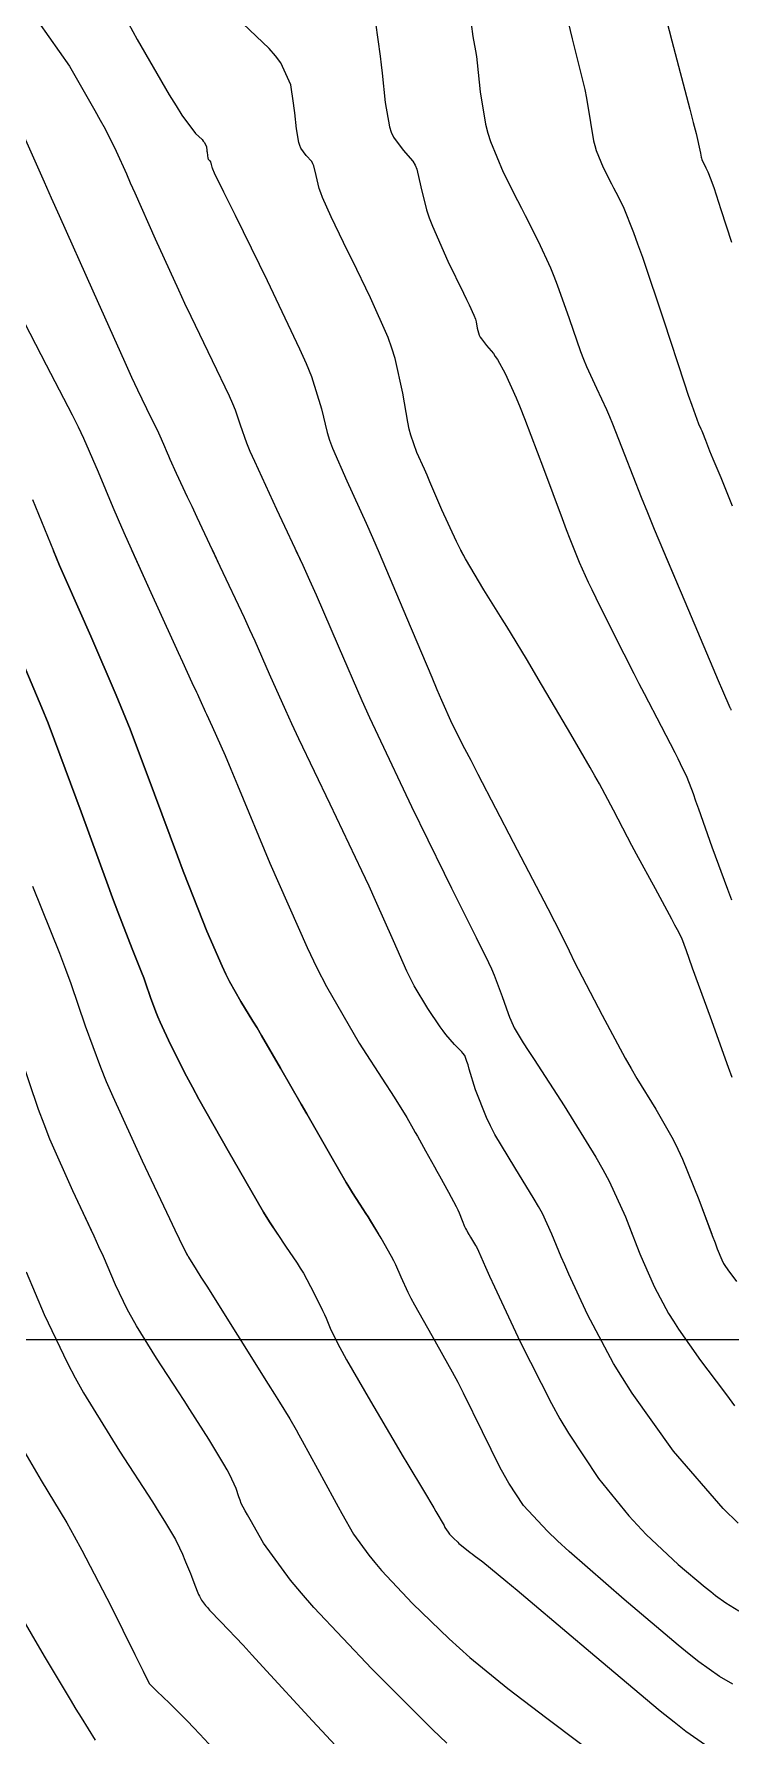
# Model space of a CAD drawing. Header units: metres. Extents: x 837117 to 838477, y 1189012 to 1191015.
# Drawn here: x 838188.9 to 838239.9, y 1189184.9 to 1189309.4 of the extents above; entities that cross this region are included whole.
import ezdxf

# ---------------------------------------------------------------- set-up
doc = ezdxf.new("R2010")
doc.units = ezdxf.units.M
doc.header["$LTSCALE"] = 0.3
doc.layers.add('COORD', color=7, linetype='Continuous', lineweight=20)
doc.layers.add('COTAS 10', color=1, linetype='Continuous')
doc.layers.add('COTAS INT', color=252, linetype='Continuous')

msp = doc.modelspace()

# ---------------------------------------------------------------- linework, layer by layer
at = {"layer": 'COORD'}
msp.add_line((837476.514, 1189213.872), (838476.514, 1189213.872), dxfattribs=at)
at = {"layer": 'COTAS 10'}
for points, elevation in [([(838240.014, 1189233.036), (838239.742, 1189233.77), (838238.41, 1189237.437), (838237.114, 1189241.04), (838236.864, 1189241.734), (838236.661, 1189242.296), (838236.323, 1189243.23), (838236.008, 1189243.828), (838235.82, 1189244.177), (838235.588, 1189244.607), (838234.386, 1189246.825), (838233.011, 1189249.374), (838232.67, 1189250.012), (838232.347, 1189250.621), (838231.323, 1189252.579), (838230.289, 1189254.509), (838229.959, 1189255.101), (838229.611, 1189255.717), (838228.196, 1189258.152), (838226.761, 1189260.577), (838226.056, 1189261.77), (838224.941, 1189263.654), (838223.848, 1189265.47), (838223.516, 1189266.01), (838223.172, 1189266.567), (838221.825, 1189268.709), (838220.485, 1189270.972), (838220.145, 1189271.603), (838219.819, 1189272.237), (838218.756, 1189274.546), (838217.883, 1189276.605), (838217.676, 1189277.082), (838217.485, 1189277.518), (838216.922, 1189278.756), (838216.483, 1189280.013), (838216.37, 1189280.461), (838216.261, 1189280.953), (838215.898, 1189283.09), (838215.331, 1189285.632), (838215.093, 1189286.379), (838214.82, 1189287.145), (838213.544, 1189290.068), (838212.184, 1189292.826), (838211.859, 1189293.489), (838211.556, 1189294.107), (838210.648, 1189295.974), (838210.016, 1189297.398), (838209.887, 1189297.737), (838209.778, 1189298.053), (838209.553, 1189298.995), (838209.385, 1189299.702), (838209.312, 1189299.869), (838209.228, 1189300.023), (838208.832, 1189300.479), (838208.434, 1189301.004), (838208.349, 1189301.202), (838208.276, 1189301.422), (838208.104, 1189302.409), (838207.983, 1189303.595), (838207.942, 1189303.941), (838207.897, 1189304.295), (838207.71, 1189305.638), (838206.972, 1189307.239), (838206.58, 1189307.755), (838206.107, 1189308.304), (838203.722, 1189310.549)], 1890), ([(838188.799, 1189275.317), (838190.325, 1189271.552), (838190.779, 1189270.475), (838191.247, 1189269.383), (838193.051, 1189265.317), (838194.92, 1189261.01), (838195.43, 1189259.767), (838195.936, 1189258.502), (838197.734, 1189253.75), (838199.399, 1189249.239), (838199.822, 1189248.125), (838200.227, 1189247.07), (838201.553, 1189243.75), (838202.673, 1189241.171), (838202.949, 1189240.583), (838203.211, 1189240.051), (838204.033, 1189238.584), (838204.923, 1189237.162), (838205.227, 1189236.658), (838205.556, 1189236.106), (838206.953, 1189233.714), (838208.464, 1189231.087), (838208.866, 1189230.388), (838209.26, 1189229.7), (838210.621, 1189227.315), (838211.745, 1189225.367), (838211.99, 1189224.955), (838212.205, 1189224.598), (838212.743, 1189223.767), (838213.196, 1189223.1), (838213.358, 1189222.846), (838213.536, 1189222.561), (838214.126, 1189221.589)], 1880), ([(838240.062, 1189188.658), (838239.074, 1189189.222), (838237.563, 1189190.31), (838236.866, 1189190.865), (838236.049, 1189191.53), (838232.093, 1189194.848), (838228.081, 1189198.357), (838227.228, 1189199.143), (838226.487, 1189199.848), (838224.742, 1189201.723), (838223.662, 1189203.373), (838223.339, 1189203.936), (838223.007, 1189204.545), (838221.723, 1189207.129), (838220.34, 1189209.959), (838219.945, 1189210.722), (838219.544, 1189211.478), (838218.056, 1189214.135), (838216.779, 1189216.377), (838216.512, 1189216.871), (838216.284, 1189217.309), (838215.772, 1189218.431), (838215.386, 1189219.332), (838215.237, 1189219.63), (838215.069, 1189219.951), (838214.311, 1189221.284), (838213.536, 1189222.561), (838213.358, 1189222.846), (838213.196, 1189223.1), (838212.743, 1189223.767), (838212.205, 1189224.598), (838211.99, 1189224.955), (838211.745, 1189225.367), (838210.621, 1189227.315), (838209.26, 1189229.7), (838208.866, 1189230.388), (838208.464, 1189231.087), (838206.953, 1189233.714), (838205.556, 1189236.106), (838205.227, 1189236.658), (838204.923, 1189237.162), (838204.033, 1189238.584), (838203.211, 1189240.051), (838202.949, 1189240.583), (838202.673, 1189241.171), (838201.553, 1189243.75), (838200.227, 1189247.07), (838199.822, 1189248.125), (838199.399, 1189249.239), (838197.734, 1189253.75), (838195.936, 1189258.502), (838195.43, 1189259.767), (838194.92, 1189261.01), (838193.051, 1189265.317), (838191.247, 1189269.383), (838190.779, 1189270.475), (838190.325, 1189271.552), (838190.31, 1189271.589)], 1880), ([(838240.014, 1189233.036), (838239.742, 1189233.77), (838238.41, 1189237.437), (838237.114, 1189241.04), (838236.864, 1189241.734), (838236.661, 1189242.296), (838236.323, 1189243.23), (838236.008, 1189243.828), (838235.82, 1189244.177), (838235.588, 1189244.607), (838234.386, 1189246.825), (838233.011, 1189249.374), (838232.67, 1189250.012), (838232.347, 1189250.621), (838231.323, 1189252.579), (838230.289, 1189254.509), (838229.959, 1189255.101), (838229.611, 1189255.717), (838228.196, 1189258.152), (838226.761, 1189260.577), (838226.056, 1189261.77), (838224.941, 1189263.654), (838223.848, 1189265.47), (838223.516, 1189266.01), (838223.172, 1189266.567), (838221.825, 1189268.709), (838220.485, 1189270.972), (838220.153, 1189271.589)], 1890), ([(838187.547, 1189206.775), (838189.417, 1189203.55), (838191.304, 1189200.454), (838191.852, 1189199.485), (838192.41, 1189198.467), (838194.519, 1189194.389), (838196.277, 1189190.845), (838196.614, 1189190.165), (838196.887, 1189189.614), (838197.331, 1189188.713), (838197.57, 1189188.46), (838197.714, 1189188.32), (838197.891, 1189188.148), (838198.809, 1189187.273), (838200.135, 1189185.955), (838200.569, 1189185.505), (838201.032, 1189185.018), (838202.948, 1189182.95)], 1870)]:
    msp.add_lwpolyline(points, dxfattribs=dict(at, elevation=elevation))
at = {"layer": 'COTAS INT'}
for points, elevation in [([(838194.225, 1189313.068), (838196.464, 1189308.942), (838198.803, 1189304.911), (838199.299, 1189304.101), (838199.729, 1189303.422), (838200.732, 1189302.076), (838201.202, 1189301.634), (838201.295, 1189301.526), (838201.372, 1189301.424), (838201.517, 1189301.109), (838201.554, 1189300.845), (838201.563, 1189300.776), (838201.571, 1189300.707), (838201.595, 1189300.474), (838201.629, 1189300.28), (838201.643, 1189300.236), (838201.66, 1189300.198), (838201.738, 1189300.094), (838201.816, 1189300.005), (838201.832, 1189299.974), (838201.847, 1189299.941), (838201.88, 1189299.802), (838201.924, 1189299.617), (838201.946, 1189299.555), (838201.971, 1189299.488), (838202.095, 1189299.208), (838202.782, 1189297.812), (838203.162, 1189297.042), (838203.625, 1189296.105), (838205.98, 1189291.338), (838208.347, 1189286.335), (838208.817, 1189285.25), (838209.207, 1189284.295), (838209.944, 1189281.932), (838210.356, 1189280.207), (838210.541, 1189279.654), (838210.756, 1189279.069), (838211.791, 1189276.684), (838213.214, 1189273.571), (838213.674, 1189272.526), (838214.163, 1189271.402), (838216.169, 1189266.684), (838218.013, 1189262.311), (838218.399, 1189261.405), (838218.732, 1189260.631), (838219.485, 1189258.936), (838220.419, 1189257.098), (838220.866, 1189256.234), (838221.394, 1189255.215), (838223.978, 1189250.253), (838226.501, 1189245.404), (838226.99, 1189244.457), (838227.388, 1189243.68), (838228.068, 1189242.303), (838228.492, 1189241.424), (838228.728, 1189240.961), (838229.015, 1189240.404), (838230.481, 1189237.598), (838232.181, 1189234.459), (838232.616, 1189233.69), (838233.035, 1189232.966), (838234.418, 1189230.714), (838235.682, 1189228.504), (838236.026, 1189227.806), (838236.367, 1189227.07), (838237.574, 1189224.102), (838238.509, 1189221.589)], 1888), ([(838234.287, 1189313.878), (838235.586, 1189308.843), (838236.9, 1189303.862), (838237.153, 1189302.885), (838237.359, 1189302.083), (838237.699, 1189300.641), (838237.748, 1189300.343), (838237.769, 1189300.264), (838237.794, 1189300.185), (838237.909, 1189299.908), (838238.042, 1189299.647), (838238.077, 1189299.578), (838238.111, 1189299.51), (838238.229, 1189299.278), (838238.445, 1189298.718), (838238.541, 1189298.444), (838238.653, 1189298.118), (838239.187, 1189296.512), (838239.961, 1189294.135)], 1898), ([(838227.593, 1189311.987), (838228.306, 1189309.009), (838229.062, 1189305.987), (838229.217, 1189305.293), (838229.349, 1189304.66), (838229.627, 1189302.889), (838229.847, 1189301.549), (838229.942, 1189301.188), (838230.052, 1189300.832), (838230.573, 1189299.584), (838231.17, 1189298.407), (838231.328, 1189298.096), (838231.483, 1189297.791), (838232.016, 1189296.743), (838232.785, 1189294.847), (838233.088, 1189294.007), (838233.431, 1189293.031), (838234.994, 1189288.368), (838236.491, 1189283.837), (838236.792, 1189282.944), (838237.043, 1189282.208), (838237.537, 1189280.853), (838237.719, 1189280.468), (838237.774, 1189280.342), (838237.829, 1189280.208), (838238.044, 1189279.656), (838238.352, 1189278.868), (838238.468, 1189278.585), (838238.596, 1189278.275), (838239.165, 1189276.922), (838239.994, 1189274.844)], 1896), ([(838189.232, 1189310.208), (838191.504, 1189307.003), (838193.359, 1189303.761), (838193.756, 1189303.047), (838194.101, 1189302.412), (838194.925, 1189300.78), (838195.662, 1189299.121), (838195.952, 1189298.469), (838196.28, 1189297.733), (838197.777, 1189294.38), (838199.475, 1189290.644), (838199.929, 1189289.666), (838200.377, 1189288.713), (838201.94, 1189285.477), (838203.179, 1189282.885), (838203.423, 1189282.338), (838203.623, 1189281.866), (838203.989, 1189280.775), (838204.451, 1189279.461), (838204.711, 1189278.847), (838205.03, 1189278.124), (838206.66, 1189274.611), (838208.571, 1189270.51), (838209.065, 1189269.417), (838209.545, 1189268.342), (838211.156, 1189264.611), (838212.903, 1189260.612), (838213.469, 1189259.367), (838214.071, 1189258.063), (838216.544, 1189252.857), (838218.916, 1189247.985), (838219.454, 1189246.891), (838219.941, 1189245.908), (838221.272, 1189243.278), (838222.17, 1189241.457), (838222.384, 1189240.983), (838222.583, 1189240.523), (838223.177, 1189238.969), (838223.611, 1189237.723), (838223.709, 1189237.456), (838223.798, 1189237.223), (838224.039, 1189236.663), (838224.709, 1189235.582), (838225.069, 1189235.021), (838225.503, 1189234.345), (838227.702, 1189230.96), (838230.028, 1189227.205), (838230.542, 1189226.297), (838231.001, 1189225.446), (838232.192, 1189222.845), (838232.678, 1189221.589)], 1886), ([(838213.903, 1189310.166), (838214.241, 1189307.744), (838214.32, 1189307.106), (838214.395, 1189306.482), (838214.613, 1189304.343), (838214.924, 1189302.564), (838215.056, 1189302.167), (838215.208, 1189301.81), (838215.925, 1189300.865), (838216.64, 1189300.042), (838216.791, 1189299.763), (838216.922, 1189299.462), (838217.226, 1189298.188), (838217.632, 1189296.489), (838217.828, 1189295.92), (838218.06, 1189295.308), (838219.2, 1189292.739), (838220.329, 1189290.402), (838220.555, 1189289.936), (838220.743, 1189289.547), (838221.107, 1189288.798), (838221.216, 1189288.504), (838221.243, 1189288.404), (838221.269, 1189288.295), (838221.35, 1189287.83), (838221.499, 1189287.323), (838221.568, 1189287.187), (838221.648, 1189287.053), (838222.034, 1189286.583), (838222.524, 1189285.988), (838222.669, 1189285.774), (838222.818, 1189285.54), (838223.393, 1189284.516), (838224.188, 1189282.744), (838224.476, 1189282.038), (838224.794, 1189281.238), (838226.187, 1189277.569), (838227.553, 1189273.916), (838227.854, 1189273.126), (838228.12, 1189272.432), (838228.801, 1189270.725), (838229.471, 1189269.261), (838229.73, 1189268.72), (838230.022, 1189268.12), (838231.342, 1189265.464), (838232.803, 1189262.583), (838233.184, 1189261.841), (838233.553, 1189261.124), (838234.8, 1189258.734), (838235.804, 1189256.804), (838236.021, 1189256.376), (838236.211, 1189255.994), (838236.678, 1189255), (838237.14, 1189253.796), (838237.327, 1189253.282), (838237.54, 1189252.69), (838238.526, 1189249.899), (838239.654, 1189246.809), (838239.957, 1189246.027)], 1892), ([(838220.899, 1189310.095), (838221.026, 1189309.175), (838221.224, 1189308.113), (838221.281, 1189307.701), (838221.339, 1189307.237), (838221.554, 1189305.136), (838221.946, 1189302.754), (838222.116, 1189302.113), (838222.311, 1189301.48), (838223.237, 1189299.261), (838224.298, 1189297.168), (838224.579, 1189296.614), (838224.854, 1189296.072), (838225.803, 1189294.209), (838226.707, 1189292.25), (838226.955, 1189291.648), (838227.201, 1189291.02), (838228.078, 1189288.536), (838228.913, 1189286.14), (838229.132, 1189285.568), (838229.346, 1189285.035), (838230.074, 1189283.44), (838230.809, 1189281.885), (838231.027, 1189281.379), (838231.252, 1189280.839), (838232.116, 1189278.612), (838233.344, 1189275.474), (838233.798, 1189274.36), (838234.301, 1189273.138), (838236.532, 1189267.838), (838238.591, 1189263.005), (838238.986, 1189262.078), (838239.306, 1189261.329), (838239.83, 1189260.107), (838239.859, 1189260.051), (838239.866, 1189260.036), (838239.874, 1189260.022), (838239.898, 1189259.975), (838239.918, 1189259.937), (838239.926, 1189259.921)], 1894), ([(838226.809, 1189221.589), (838226.809, 1189221.589), (838226.111, 1189223.092), (838225.834, 1189223.599), (838225.521, 1189224.146), (838224.088, 1189226.45), (838222.633, 1189228.878), (838222.307, 1189229.504), (838222.013, 1189230.109), (838221.23, 1189232.125), (838220.765, 1189233.656), (838220.672, 1189233.956), (838220.595, 1189234.202), (838220.447, 1189234.643), (838220.302, 1189234.821), (838220.228, 1189234.902), (838220.138, 1189234.996), (838219.687, 1189235.451), (838219.052, 1189236.183), (838218.846, 1189236.453), (838218.627, 1189236.752), (838217.724, 1189238.072), (838216.737, 1189239.749), (838216.464, 1189240.273), (838216.192, 1189240.822), (838215.21, 1189243.02), (838213.905, 1189245.992), (838213.428, 1189247.03), (838212.902, 1189248.161), (838210.583, 1189253.02), (838208.293, 1189257.805), (838207.784, 1189258.89), (838207.33, 1189259.87), (838206.142, 1189262.539), (838205.082, 1189264.957), (838204.709, 1189265.778), (838204.301, 1189266.665), (838202.539, 1189270.417), (838200.838, 1189274.003), (838200.469, 1189274.786), (838200.144, 1189275.477), (838199.337, 1189277.214), (838198.879, 1189278.235), (838198.774, 1189278.474), (838198.679, 1189278.695), (838198.414, 1189279.337), (838198.145, 1189279.951), (838198.048, 1189280.155), (838197.941, 1189280.373), (838197.47, 1189281.281), (838196.493, 1189283.311), (838196.067, 1189284.235), (838195.573, 1189285.317), (838193.226, 1189290.534), (838190.759, 1189296.062), (838190.19, 1189297.339), (838189.67, 1189298.507), (838188.204, 1189301.813)], 1884), ([(838187.817, 1189288.979), (838189.804, 1189285.164), (838191.7, 1189281.502), (838192.132, 1189280.623), (838192.524, 1189279.802), (838193.606, 1189277.327), (838194.676, 1189274.741), (838195.06, 1189273.852), (838195.482, 1189272.887), (838197.327, 1189268.774), (838199.082, 1189264.92), (838199.448, 1189264.119), (838199.763, 1189263.432), (838200.466, 1189261.913), (838200.79, 1189261.224), (838200.865, 1189261.061), (838200.933, 1189260.91), (838201.128, 1189260.466), (838201.346, 1189259.976), (838201.43, 1189259.796), (838201.523, 1189259.597), (838201.944, 1189258.718), (838202.888, 1189256.574), (838203.311, 1189255.577), (838203.805, 1189254.405), (838206.174, 1189248.718), (838208.895, 1189242.543), (838209.611, 1189241.064), (838210.312, 1189239.685), (838212.706, 1189235.538), (838214.633, 1189232.578), (838215.039, 1189231.948), (838215.388, 1189231.401), (838216.189, 1189230.106), (838216.667, 1189229.27), (838216.814, 1189229.012), (838216.967, 1189228.743), (838217.57, 1189227.671), (838218.217, 1189226.51), (838218.398, 1189226.184), (838218.58, 1189225.856), (838219.24, 1189224.654), (838219.799, 1189223.595), (838219.916, 1189223.357), (838220.017, 1189223.143), (838220.249, 1189222.57), (838220.418, 1189222.129), (838220.481, 1189221.998), (838220.55, 1189221.864), (838220.714, 1189221.589)], 1882), ([(838196.064, 1189271.589), (838197.327, 1189268.774), (838199.082, 1189264.92), (838199.448, 1189264.119), (838199.763, 1189263.432), (838200.466, 1189261.913), (838200.79, 1189261.224), (838200.865, 1189261.061), (838200.933, 1189260.91), (838201.128, 1189260.466), (838201.346, 1189259.976), (838201.43, 1189259.796), (838201.523, 1189259.597), (838201.944, 1189258.718), (838202.888, 1189256.574), (838203.311, 1189255.577), (838203.805, 1189254.405), (838206.174, 1189248.718), (838208.895, 1189242.543), (838209.611, 1189241.064), (838210.312, 1189239.685), (838212.706, 1189235.538), (838214.633, 1189232.578), (838215.039, 1189231.948), (838215.388, 1189231.401), (838216.189, 1189230.106), (838216.667, 1189229.27), (838216.814, 1189229.012), (838216.967, 1189228.743), (838217.57, 1189227.671), (838218.217, 1189226.51), (838218.398, 1189226.184), (838218.58, 1189225.856), (838219.24, 1189224.654), (838219.799, 1189223.595), (838219.916, 1189223.357), (838220.017, 1189223.143), (838220.249, 1189222.57), (838220.418, 1189222.129), (838220.481, 1189221.998), (838220.55, 1189221.864), (838220.856, 1189221.351), (838221.157, 1189220.868), (838221.222, 1189220.754), (838221.28, 1189220.648), (838221.426, 1189220.333), (838221.955, 1189219.16), (838222.254, 1189218.512), (838222.619, 1189217.725), (838224.49, 1189213.715), (838226.77, 1189209.187), (838227.394, 1189208.073), (838228.014, 1189207.019), (838230.225, 1189203.715), (838232.449, 1189200.98), (838233.077, 1189200.285), (838233.711, 1189199.616), (838236.047, 1189197.424), (838238.024, 1189195.765), (838238.433, 1189195.432), (838238.781, 1189195.155), (838239.537, 1189194.611), (838240.494, 1189194.025)], 1882), ([(838240.437, 1189200.437), (838239.337, 1189201.506), (838235.707, 1189205.707), (838232.696, 1189209.96), (838231.985, 1189211.061), (838231.329, 1189212.128), (838229.406, 1189215.707), (838228.051, 1189218.655), (838227.753, 1189219.324), (838227.488, 1189219.93), (838226.809, 1189221.589), (838226.111, 1189223.092), (838225.834, 1189223.599), (838225.521, 1189224.146), (838224.088, 1189226.45), (838222.633, 1189228.878), (838222.307, 1189229.504), (838222.013, 1189230.109), (838221.23, 1189232.125), (838220.765, 1189233.656), (838220.672, 1189233.956), (838220.595, 1189234.202), (838220.447, 1189234.643), (838220.302, 1189234.821), (838220.228, 1189234.902), (838220.138, 1189234.996), (838219.687, 1189235.451), (838219.052, 1189236.183), (838218.846, 1189236.453), (838218.627, 1189236.752), (838217.724, 1189238.072), (838216.737, 1189239.749), (838216.464, 1189240.273), (838216.192, 1189240.822), (838215.21, 1189243.02), (838213.905, 1189245.992), (838213.428, 1189247.03), (838212.902, 1189248.161), (838210.583, 1189253.02), (838208.293, 1189257.805), (838207.784, 1189258.89), (838207.33, 1189259.87), (838206.142, 1189262.539), (838205.082, 1189264.957), (838204.709, 1189265.778), (838204.301, 1189266.665), (838202.539, 1189270.417), (838201.983, 1189271.589)], 1884), ([(838208.068, 1189271.589), (838208.571, 1189270.51), (838209.065, 1189269.417), (838209.545, 1189268.342), (838211.156, 1189264.611), (838212.903, 1189260.612), (838213.469, 1189259.367), (838214.071, 1189258.063), (838216.544, 1189252.857), (838218.916, 1189247.985), (838219.454, 1189246.891), (838219.941, 1189245.908), (838221.272, 1189243.278), (838222.17, 1189241.457), (838222.384, 1189240.983), (838222.583, 1189240.523), (838223.177, 1189238.969), (838223.611, 1189237.723), (838223.709, 1189237.456), (838223.798, 1189237.223), (838224.039, 1189236.663), (838224.709, 1189235.582), (838225.069, 1189235.021), (838225.503, 1189234.345), (838227.702, 1189230.96), (838230.028, 1189227.205), (838230.542, 1189226.297), (838231.001, 1189225.446), (838232.192, 1189222.845), (838233.021, 1189220.701), (838233.251, 1189220.136), (838233.482, 1189219.585), (838234.322, 1189217.699), (838235.353, 1189215.781), (838235.705, 1189215.209), (838236.085, 1189214.619), (838237.699, 1189212.34), (838239.366, 1189210.113), (838239.78, 1189209.557), (838240.174, 1189209.026)], 1886), ([(838214.082, 1189271.589), (838214.163, 1189271.402), (838216.169, 1189266.684), (838218.013, 1189262.311), (838218.399, 1189261.405), (838218.732, 1189260.631), (838219.485, 1189258.936), (838220.419, 1189257.098), (838220.866, 1189256.234), (838221.394, 1189255.215), (838223.978, 1189250.253), (838226.501, 1189245.404), (838226.99, 1189244.457), (838227.388, 1189243.68), (838228.068, 1189242.303), (838228.492, 1189241.424), (838228.728, 1189240.961), (838229.015, 1189240.404), (838230.481, 1189237.598), (838232.181, 1189234.459), (838232.616, 1189233.69), (838233.035, 1189232.966), (838234.418, 1189230.714), (838235.682, 1189228.504), (838236.026, 1189227.806), (838236.367, 1189227.07), (838237.574, 1189224.102), (838238.553, 1189221.471), (838238.75, 1189220.948), (838238.914, 1189220.515), (838239.238, 1189219.691), (838239.376, 1189219.434), (838239.424, 1189219.357), (838239.475, 1189219.278), (838239.691, 1189218.972), (838240.322, 1189218.114)], 1888), ([(838228.457, 1189271.589), (838228.801, 1189270.725), (838229.471, 1189269.261), (838229.73, 1189268.72), (838230.022, 1189268.12), (838231.342, 1189265.464), (838232.803, 1189262.583), (838233.184, 1189261.841), (838233.553, 1189261.124), (838234.8, 1189258.734), (838235.804, 1189256.804), (838236.021, 1189256.376), (838236.211, 1189255.994), (838236.678, 1189255), (838237.14, 1189253.796), (838237.327, 1189253.282), (838237.54, 1189252.69), (838238.526, 1189249.899), (838239.654, 1189246.809), (838239.957, 1189246.027)], 1892), ([(838234.953, 1189271.589), (838236.532, 1189267.838), (838238.591, 1189263.005), (838238.986, 1189262.078), (838239.306, 1189261.329), (838239.83, 1189260.107), (838239.859, 1189260.051), (838239.866, 1189260.036), (838239.874, 1189260.022), (838239.898, 1189259.975), (838239.918, 1189259.937), (838239.926, 1189259.921)], 1894), ([(838188.116, 1189263.307), (838189.483, 1189260.067), (838189.928, 1189258.94), (838190.402, 1189257.714), (838192.356, 1189252.454), (838194.233, 1189247.325), (838194.659, 1189246.181), (838195.044, 1189245.157), (838196.096, 1189242.454), (838196.781, 1189240.738), (838196.934, 1189240.336), (838197.072, 1189239.965), (838197.44, 1189238.89), (838197.824, 1189237.834), (838197.973, 1189237.475), (838198.139, 1189237.088), (838198.89, 1189235.45), (838200.065, 1189233.145), (838200.499, 1189232.337), (838200.979, 1189231.456), (838203.105, 1189227.662), (838205.231, 1189223.995), (838205.712, 1189223.194), (838206.146, 1189222.486), (838207.323, 1189220.702), (838208.17, 1189219.463), (838208.396, 1189219.098), (838208.618, 1189218.724), (838209.386, 1189217.293), (838210.021, 1189215.987), (838210.159, 1189215.691), (838210.28, 1189215.423), (838210.578, 1189214.694), (838211.146, 1189213.547), (838211.437, 1189213.016), (838211.786, 1189212.393), (838213.529, 1189209.371), (838215.414, 1189206.16), (838215.852, 1189205.418), (838216.254, 1189204.74), (838217.403, 1189202.819), (838218.167, 1189201.552), (838218.327, 1189201.285), (838218.463, 1189201.054), (838218.77, 1189200.524), (838218.914, 1189200.259), (838218.949, 1189200.196), (838218.982, 1189200.136), (838219.084, 1189199.957), (838219.216, 1189199.773), (838219.268, 1189199.71), (838219.327, 1189199.642), (838219.598, 1189199.354), (838219.916, 1189199.045), (838220.006, 1189198.964), (838220.096, 1189198.885), (838220.427, 1189198.616), (838220.834, 1189198.305), (838220.973, 1189198.2), (838221.123, 1189198.087), (838221.758, 1189197.61), (838223.444, 1189196.233), (838224.257, 1189195.553), (838225.219, 1189194.743), (838229.943, 1189190.737), (838234.741, 1189186.727), (838235.75, 1189185.914), (838236.62, 1189185.23), (838238.611, 1189183.832)], 1878), ([(838206.738, 1189221.589), (838206.146, 1189222.486), (838205.712, 1189223.194), (838205.231, 1189223.995), (838203.105, 1189227.662), (838200.979, 1189231.456), (838200.499, 1189232.337), (838200.065, 1189233.145), (838198.89, 1189235.45), (838198.139, 1189237.088), (838197.973, 1189237.475), (838197.824, 1189237.834), (838197.44, 1189238.89), (838197.072, 1189239.965), (838196.934, 1189240.336), (838196.781, 1189240.738), (838196.096, 1189242.454), (838195.044, 1189245.157), (838194.659, 1189246.181), (838194.233, 1189247.325), (838192.356, 1189252.454), (838190.402, 1189257.714), (838189.928, 1189258.94), (838189.483, 1189260.067), (838188.116, 1189263.307)], 1878), ([(838188.799, 1189247.041), (838190.763, 1189242.118), (838191.204, 1189240.964), (838191.599, 1189239.901), (838192.655, 1189236.815), (838193.758, 1189233.784), (838194.183, 1189232.755), (838194.66, 1189231.644), (838196.815, 1189226.944), (838198.83, 1189222.716), (838199.219, 1189221.902), (838199.534, 1189221.243), (838200.061, 1189220.15), (838200.103, 1189220.078), (838200.112, 1189220.063), (838200.121, 1189220.049), (838200.144, 1189220.014), (838200.163, 1189219.983), (838200.17, 1189219.972), (838200.177, 1189219.959), (838200.205, 1189219.905), (838200.771, 1189218.995), (838201.117, 1189218.444), (838201.545, 1189217.763), (838206.045, 1189210.611), (838206.501, 1189209.885), (838206.881, 1189209.279), (838207.627, 1189208.082), (838208.093, 1189207.262), (838208.297, 1189206.894), (838208.533, 1189206.465), (838209.655, 1189204.405), (838210.872, 1189202.179), (838211.167, 1189201.644), (838211.445, 1189201.145), (838212.297, 1189199.641), (838213.407, 1189198.089), (838213.846, 1189197.56), (838214.344, 1189196.988), (838216.618, 1189194.566), (838219.298, 1189191.97), (838220.051, 1189191.289), (838220.809, 1189190.625), (838223.587, 1189188.361), (838226.428, 1189186.19), (838227.226, 1189185.584), (838228.029, 1189184.976), (838230.969, 1189182.763)], 1876), ([(838188.799, 1189247.041), (838190.763, 1189242.118), (838191.204, 1189240.964), (838191.599, 1189239.901), (838192.655, 1189236.815), (838193.758, 1189233.784), (838194.183, 1189232.755), (838194.66, 1189231.644), (838196.815, 1189226.944), (838198.83, 1189222.716), (838199.219, 1189221.902), (838199.369, 1189221.589)], 1876), ([(838219.124, 1189184.361), (838218.083, 1189185.354), (838213.638, 1189189.778), (838209.391, 1189194.281), (838208.475, 1189195.323), (838207.672, 1189196.276), (838205.711, 1189198.977), (838204.714, 1189200.712), (838204.52, 1189201.055), (838204.36, 1189201.34), (838204.075, 1189201.873), (838203.983, 1189202.132), (838203.944, 1189202.243), (838203.9, 1189202.371), (838203.694, 1189202.977), (838203.24, 1189203.966), (838203.039, 1189204.335), (838202.806, 1189204.746), (838201.692, 1189206.577), (838200.301, 1189208.765), (838199.893, 1189209.402), (838199.474, 1189210.051), (838197.879, 1189212.509), (838196.408, 1189214.88), (838196.068, 1189215.476), (838195.757, 1189216.045), (838194.877, 1189217.879), (838193.977, 1189219.942), (838193.653, 1189220.655), (838193.296, 1189221.43), (838191.739, 1189224.741), (838190.07, 1189228.533), (838189.643, 1189229.611), (838189.231, 1189230.701), (838187.871, 1189234.741)], 1874), ([(838193.221, 1189221.589), (838191.739, 1189224.741), (838190.07, 1189228.533), (838189.643, 1189229.611), (838189.231, 1189230.701), (838187.871, 1189234.741)], 1874), ([(838188.335, 1189218.822), (838189.65, 1189215.714), (838191.342, 1189212.139), (838191.917, 1189211.071), (838192.537, 1189209.97), (838195.16, 1189205.714), (838197.567, 1189202), (838198.051, 1189201.24), (838198.457, 1189200.597), (838199.264, 1189199.247), (838199.555, 1189198.638), (838199.635, 1189198.463), (838199.715, 1189198.285), (838200, 1189197.617), (838200.276, 1189196.937), (838200.35, 1189196.751), (838200.423, 1189196.567), (838200.677, 1189195.909), (838200.901, 1189195.344), (838200.954, 1189195.217), (838201.004, 1189195.103), (838201.154, 1189194.8), (838201.449, 1189194.427), (838201.59, 1189194.27), (838201.757, 1189194.088), (838202.575, 1189193.236), (838204.204, 1189191.51), (838204.882, 1189190.778), (838205.658, 1189189.936), (838209.281, 1189185.975), (838212.993, 1189182)], 1872), ([(838187.731, 1189193.99), (838189.649, 1189190.704), (838191.537, 1189187.546), (838191.962, 1189186.844), (838192.345, 1189186.216), (838193.372, 1189184.567)], 1868)]:
    msp.add_lwpolyline(points, dxfattribs=dict(at, elevation=elevation))

doc.saveas('drawing.dxf')
